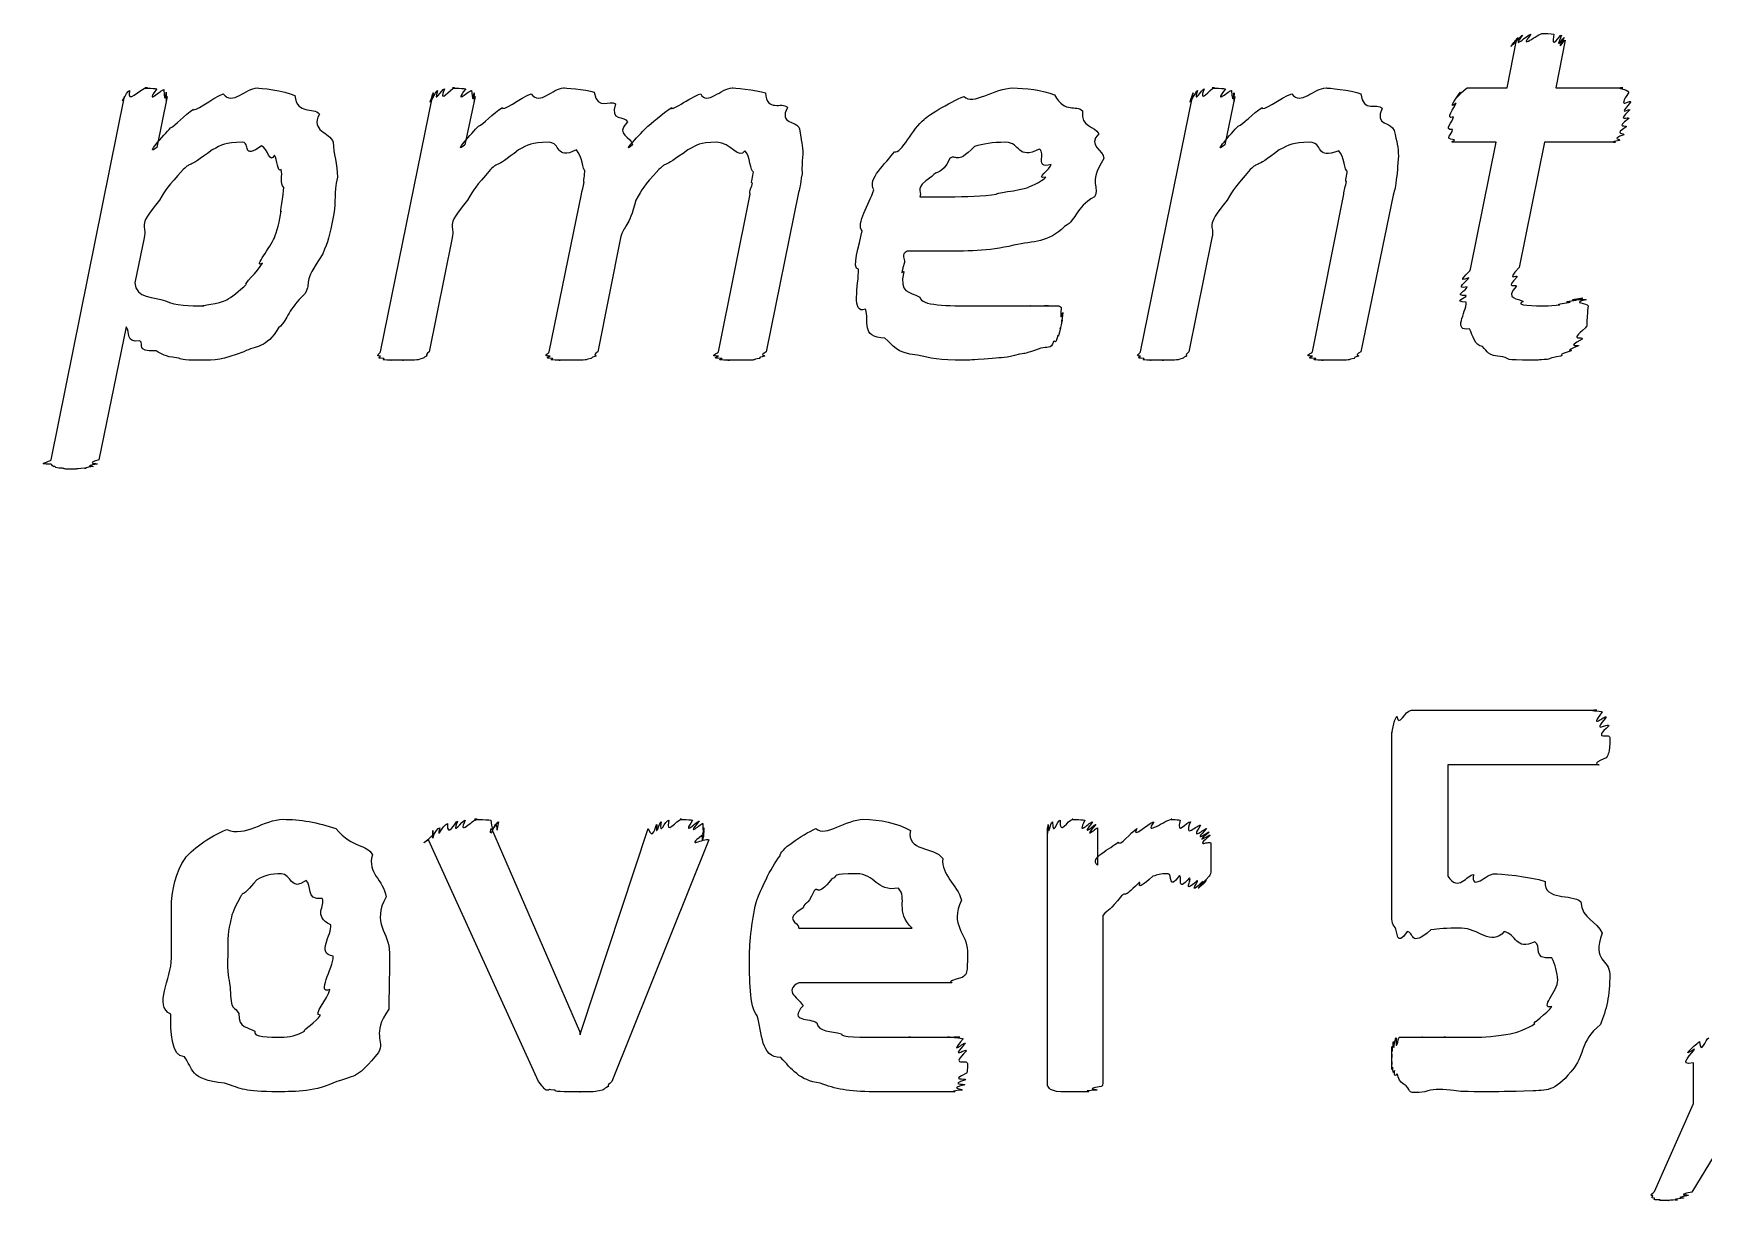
# Model space of a CAD drawing. Header units: millimetres. Extents: x 0 to 216, y 0 to 279.
# Drawn here: x 38.29 to 49.1, y 156.42 to 163.98 of the extents above; entities that cross this region are included whole.
import ezdxf

# ---------------------------------------------------------------- set-up
doc = ezdxf.new("R2010")
doc.units = ezdxf.units.MM
doc.layers.get('0').update_dxf_attribs({"linetype": 'CONTINUOUS'})

msp = doc.modelspace()

# ---------------------------------------------------------------- linework, layer by layer
at = {"color": 0}
for p, q in [((47.8317, 163.625), (47.8924, 163.934)), ((48.2064, 163.934), (48.1461, 163.625)), ((47.5728, 163.625), (47.8317, 163.625)), ((48.1461, 163.625), (48.5814, 163.625)), ((38.4059, 161.217), (38.88, 163.57)), ((39.1555, 163.57), (39.0895, 163.24)), ((40.5377, 161.917), (40.8739, 163.57)), ((41.1498, 163.57), (41.0834, 163.256)), ((45.4572, 161.917), (45.7937, 163.57)), ((46.0692, 163.57), (46.0029, 163.256)), ((48.6311, 163.532), (48.6311, 163.532)), ((47.1276, 163.184), (47.1276, 163.184)), ((47.7601, 163.273), (47.523, 163.273)), ((47.5947, 162.451), (47.7601, 163.273)), ((48.0741, 163.273), (47.909, 162.462)), ((48.5316, 163.273), (48.0741, 163.273)), ((44.8786, 163.129), (44.8786, 163.129)), ((45.2205, 163.168), (45.2205, 163.168)), ((39.9108, 162.981), (39.9108, 162.981)), ((40.2579, 163.047), (40.2579, 163.047)), ((41.6292, 161.917), (41.8387, 162.936)), ((42.726, 161.917), (42.9299, 162.936)), ((43.2442, 162.947), (43.0347, 161.917)), ((44.0298, 162.92), (44.2115, 162.92)), ((46.5709, 161.917), (46.7748, 162.936)), ((47.0944, 162.931), (46.8849, 161.917)), ((39.0066, 162.655), (38.946, 162.363)), ((41.0009, 162.655), (40.852, 161.917)), ((42.092, 162.655), (41.9435, 161.917)), ((45.9204, 162.655), (45.7715, 161.917)), ((44.1508, 162.567), (43.9469, 162.567)), ((38.8909, 162.077), (38.7145, 161.217)), ((47.2115, 159.595), (48.4131, 159.595)), ((47.0849, 158.294), (47.0849, 159.451)), ((48.4244, 159.242), (47.4486, 159.242)), ((47.4486, 159.242), (47.4486, 158.52)), ((41.5604, 157.191), (40.8492, 158.757)), ((41.257, 158.829), (41.825, 157.517)), ((41.8359, 157.517), (42.2712, 158.829)), ((42.6628, 158.757), (42.0342, 157.191)), ((42.6297, 158.834), (42.6297, 158.834)), ((44.855, 157.18), (44.855, 158.834)), ((45.1803, 158.834), (45.1803, 158.592)), ((45.9133, 158.652), (45.9133, 158.652)), ((45.2134, 158.266), (45.2134, 157.18)), ((43.2456, 158.184), (43.9787, 158.184)), ((40.2318, 158.002), (40.2318, 158.002)), ((40.5955, 158.024), (40.5955, 158.024)), ((44.3371, 158.035), (44.3371, 157.974)), ((48.496, 157.886), (48.496, 157.886)), ((44.2323, 157.831), (43.2456, 157.831)), ((41.825, 157.517), (41.8303, 157.494)), ((41.8303, 157.494), (41.8359, 157.517)), ((49.0389, 157.048), (49.0389, 157.313)), ((48.7853, 156.48), (49.0389, 157.048)), ((49.2869, 156.899), (49.028, 156.475))]:
    msp.add_line(p, q, dxfattribs=at)
for points in [[(47.8924, 163.934), (47.8095, 163.838), (47.8952, 163.946), (47.9033, 163.951)], [(47.9033, 163.951), (47.8236, 163.849), (47.9199, 163.963), (47.9309, 163.967)], [(47.9309, 163.967), (47.8497, 163.857), (47.964, 163.973), (47.9859, 163.973)], [(47.9859, 163.973), (47.8938, 163.86), (48.0328, 163.978), (48.0632, 163.978)], [(48.0632, 163.978), (48.0702, 163.978), (48.1157, 163.976), (48.1348, 163.973)], [(48.1348, 163.973), (48.1101, 163.857), (48.1736, 163.97), (48.1845, 163.967)], [(48.1845, 163.967), (48.1323, 163.849), (48.2011, 163.958), (48.2011, 163.951)], [(48.2011, 163.951), (48.1362, 163.838), (48.2064, 163.941), (48.2064, 163.934)], [(38.9132, 163.609), (38.8923, 163.507), (38.9763, 163.625), (39.0289, 163.625)], [(39.0289, 163.625), (38.9696, 163.625), (39.0744, 163.623), (39.0895, 163.62)], [(39.0895, 163.62), (39.0028, 163.504), (39.1224, 163.617), (39.1336, 163.614)], [(39.1336, 163.614), (39.1418, 163.496), (39.1502, 163.605), (39.1502, 163.598)], [(39.5192, 163.587), (39.5799, 163.507), (39.6656, 163.625), (39.7397, 163.625)], [(39.7397, 163.625), (39.7482, 163.625), (39.9161, 163.609), (39.9824, 163.576)], [(40.9071, 163.609), (40.8753, 163.504), (40.936, 163.62), (40.9512, 163.62)], [(40.9512, 163.62), (40.9085, 163.507), (40.991, 163.625), (41.0175, 163.625)], [(41.0175, 163.625), (40.9635, 163.625), (41.0697, 163.623), (41.0891, 163.62)], [(41.0891, 163.62), (41.0009, 163.504), (41.1194, 163.616), (41.1275, 163.609)], [(41.5135, 163.587), (41.5699, 163.507), (41.6525, 163.625), (41.723, 163.625)], [(41.723, 163.625), (41.7174, 163.625), (41.8663, 163.616), (41.9213, 163.598)], [(42.6103, 163.587), (42.6501, 163.507), (42.744, 163.625), (42.8142, 163.625)], [(42.8142, 163.625), (42.8089, 163.625), (42.974, 163.614), (43.0294, 163.593)], [(44.3163, 163.57), (44.3689, 163.507), (44.5163, 163.625), (44.6306, 163.625)], [(44.6306, 163.625), (44.7075, 163.625), (44.8261, 163.61), (44.9005, 163.581)], [(45.8265, 163.609), (45.7951, 163.504), (45.8555, 163.62), (45.8706, 163.62)], [(45.8706, 163.62), (45.828, 163.507), (45.9109, 163.625), (45.937, 163.625)], [(45.937, 163.625), (45.8833, 163.625), (45.9892, 163.623), (46.0086, 163.62)], [(46.0086, 163.62), (45.9204, 163.504), (46.0389, 163.616), (46.047, 163.609)], [(46.4386, 163.587), (46.4936, 163.507), (46.5818, 163.625), (46.6591, 163.625)], [(46.6591, 163.625), (46.6619, 163.625), (46.8256, 163.612), (46.8849, 163.587)], [(47.5287, 163.598), (47.4638, 163.507), (47.5576, 163.625), (47.5728, 163.625)], [(48.5814, 163.625), (48.5221, 163.625), (48.6117, 163.616), (48.6198, 163.598)], [(38.88, 163.57), (38.844, 163.489), (38.8909, 163.601), (38.9132, 163.609)], [(39.1502, 163.598), (39.146, 163.482), (39.1555, 163.581), (39.1555, 163.57)], [(39.3266, 163.488), (39.3181, 163.456), (39.449, 163.561), (39.5192, 163.587)], [(39.9824, 163.576), (39.999, 163.445), (40.101, 163.505), (40.1422, 163.455)], [(40.8739, 163.57), (40.8383, 163.478), (40.8753, 163.584), (40.8795, 163.593)], [(40.8795, 163.593), (40.8492, 163.493), (40.8961, 163.605), (40.9071, 163.609)], [(41.1275, 163.609), (41.1357, 163.493), (41.1441, 163.599), (41.1441, 163.593)], [(41.1441, 163.593), (41.1399, 163.478), (41.1498, 163.577), (41.1498, 163.57)], [(41.3262, 163.499), (41.3163, 163.46), (41.4472, 163.565), (41.5135, 163.587)], [(41.9213, 163.598), (41.9446, 163.471), (42.0218, 163.554), (42.0592, 163.521)], [(42.0592, 163.521), (42.0176, 163.405), (42.121, 163.449), (42.1361, 163.405)], [(42.4229, 163.499), (42.4007, 163.46), (42.5443, 163.565), (42.6103, 163.587)], [(43.0294, 163.593), (43.0403, 163.463), (43.1352, 163.539), (43.1726, 163.499)], [(44.0574, 163.421), (44.0602, 163.434), (44.22, 163.533), (44.3163, 163.57)], [(44.9005, 163.581), (44.9749, 163.452), (45.0384, 163.521), (45.0825, 163.477)], [(45.7937, 163.57), (45.7577, 163.478), (45.7951, 163.584), (45.799, 163.593)], [(45.799, 163.593), (45.7687, 163.493), (45.8156, 163.605), (45.8265, 163.609)], [(46.047, 163.609), (46.0555, 163.493), (46.0636, 163.599), (46.0636, 163.593)], [(46.0636, 163.593), (46.0597, 163.478), (46.0692, 163.577), (46.0692, 163.57)], [(46.2456, 163.499), (46.2361, 163.46), (46.3684, 163.565), (46.4386, 163.587)], [(46.8849, 163.587), (46.8976, 163.46), (46.9896, 163.533), (47.0228, 163.493)], [(47.4846, 163.438), (47.4239, 163.416), (47.4927, 163.5), (47.5008, 163.526)], [(47.5008, 163.526), (47.4377, 163.471), (47.5174, 163.579), (47.5287, 163.598)], [(48.6198, 163.598), (48.5373, 163.471), (48.6311, 163.557), (48.6311, 163.532)], [(48.6311, 163.532), (48.5373, 163.43), (48.6283, 163.5), (48.6255, 163.482)], [(39.1777, 163.366), (39.2053, 163.379), (39.2712, 163.45), (39.3266, 163.488)], [(40.1422, 163.455), (40.0787, 163.342), (40.211, 163.342), (40.2304, 163.273)], [(41.1716, 163.377), (41.1992, 163.386), (41.2669, 163.461), (41.3262, 163.499)], [(42.1361, 163.405), (42.0508, 163.317), (42.1651, 163.311), (42.1693, 163.256)], [(42.2684, 163.377), (42.2822, 163.386), (42.3637, 163.461), (42.4229, 163.499)], [(43.1726, 163.499), (43.1133, 163.386), (43.2347, 163.416), (43.2499, 163.361)], [(43.8644, 163.212), (43.9099, 163.196), (43.9829, 163.362), (44.0574, 163.421)], [(45.0825, 163.477), (45.0674, 163.364), (45.1651, 163.383), (45.1873, 163.328)], [(46.0911, 163.377), (46.1186, 163.386), (46.1864, 163.461), (46.2456, 163.499)], [(47.0228, 163.493), (46.9678, 163.379), (47.0849, 163.405), (47.1001, 163.35)], [(47.4789, 163.356), (47.4155, 163.35), (47.4804, 163.405), (47.4846, 163.438)], [(48.6198, 163.427), (48.5263, 163.357), (48.6103, 163.39), (48.6033, 163.372)], [(48.6255, 163.482), (48.5331, 163.394), (48.6227, 163.445), (48.6198, 163.427)], [(39.0895, 163.24), (39.0028, 163.173), (39.1365, 163.322), (39.1777, 163.366)], [(41.0834, 163.256), (40.9967, 163.184), (41.1304, 163.336), (41.1716, 163.377)], [(42.1693, 163.256), (42.0811, 163.184), (42.2271, 163.336), (42.2684, 163.377)], [(43.2499, 163.361), (43.2608, 163.28), (43.2717, 163.254), (43.2717, 163.196)], [(45.1873, 163.328), (45.1115, 163.254), (45.2205, 163.219), (45.2205, 163.168)], [(46.0029, 163.256), (45.9161, 163.184), (46.0498, 163.336), (46.0911, 163.377)], [(47.1001, 163.35), (47.1181, 163.273), (47.1276, 163.242), (47.1276, 163.184)], [(47.4899, 163.289), (47.4155, 163.295), (47.4789, 163.322), (47.4789, 163.356)], [(47.523, 163.273), (47.4306, 163.273), (47.4969, 163.278), (47.4899, 163.289)], [(48.587, 163.322), (48.4999, 163.291), (48.5704, 163.295), (48.5592, 163.284)], [(48.6033, 163.372), (48.5151, 163.32), (48.5937, 163.336), (48.587, 163.322)], [(39.4476, 163.223), (39.274, 163.092), (39.3181, 163.152), (39.2603, 163.096)], [(39.6462, 163.273), (39.5249, 163.273), (39.5139, 163.256), (39.4476, 163.223)], [(39.7676, 163.251), (39.6378, 163.154), (39.6931, 163.273), (39.6462, 163.273)], [(39.8501, 163.19), (39.8254, 163.125), (39.8032, 163.236), (39.7676, 163.251)], [(39.8942, 163.096), (39.8667, 163.074), (39.872, 163.164), (39.8501, 163.19)], [(40.2304, 163.273), (40.2332, 163.202), (40.2579, 163.127), (40.2579, 163.047)], [(41.4306, 163.223), (41.2655, 163.092), (41.3067, 163.152), (41.2489, 163.096)], [(41.6235, 163.273), (41.5107, 163.273), (41.4969, 163.256), (41.4306, 163.223)], [(41.8056, 163.223), (41.6624, 163.154), (41.7117, 163.273), (41.6235, 163.273)], [(41.8606, 163.091), (41.8497, 163.088), (41.8412, 163.19), (41.8056, 163.223)], [(42.5277, 163.223), (42.3457, 163.092), (42.3982, 163.152), (42.3404, 163.096)], [(42.715, 163.273), (42.5951, 163.273), (42.5937, 163.256), (42.5277, 163.223)], [(42.8971, 163.218), (42.8597, 163.154), (42.8032, 163.273), (42.715, 163.273)], [(42.9521, 163.08), (42.9299, 163.085), (42.9327, 163.184), (42.8971, 163.218)], [(43.2717, 163.196), (43.2608, 163.059), (43.2689, 163.109), (43.2664, 163.069)], [(43.7321, 162.964), (43.6852, 163.037), (43.8118, 163.135), (43.8644, 163.212)], [(44.3826, 163.245), (44.2584, 163.118), (44.2694, 163.201), (44.2225, 163.168)], [(44.5865, 163.273), (44.4941, 163.273), (44.4405, 163.263), (44.3826, 163.245)], [(44.8014, 163.229), (44.6634, 163.154), (44.6775, 163.273), (44.5865, 163.273)], [(44.8786, 163.129), (44.7657, 163.099), (44.8525, 163.202), (44.8014, 163.229)], [(46.3557, 163.223), (46.185, 163.092), (46.2262, 163.152), (46.1684, 163.096)], [(46.5543, 163.273), (46.4386, 163.273), (46.4249, 163.256), (46.3557, 163.223)], [(46.7416, 163.218), (46.5889, 163.154), (46.6425, 163.273), (46.5543, 163.273)], [(46.7967, 163.085), (46.7801, 163.085), (46.7776, 163.184), (46.7416, 163.218)], [(47.1276, 163.184), (47.1181, 163.052), (47.1234, 163.098), (47.1166, 163.058)], [(48.5592, 163.284), (48.4822, 163.273), (48.5429, 163.273), (48.5316, 163.273)], [(39.2603, 163.096), (39.1569, 162.982), (39.1502, 162.975), (39.1061, 162.898)], [(39.9108, 162.981), (39.8847, 163.004), (39.9052, 163.063), (39.8942, 163.096)], [(41.2489, 163.096), (41.1508, 162.982), (41.1441, 162.975), (41.1, 162.898)], [(41.8553, 163.014), (41.8497, 163.011), (41.8606, 163.069), (41.8606, 163.091)], [(42.3404, 163.096), (42.2314, 162.982), (42.2356, 162.975), (42.1915, 162.898)], [(42.9465, 163.008), (42.9299, 163.004), (42.9521, 163.058), (42.9521, 163.08)], [(43.2664, 163.069), (43.2523, 162.982), (43.2551, 162.991), (43.2442, 162.947)], [(44.2225, 163.168), (44.1674, 163.052), (44.1399, 163.096), (44.1067, 163.052)], [(44.8455, 163.047), (44.7657, 163.03), (44.8786, 163.099), (44.8786, 163.129)], [(45.2205, 163.168), (45.1115, 162.993), (45.1997, 162.993), (45.1598, 162.92)], [(46.1684, 163.096), (46.0707, 162.982), (46.0636, 162.975), (46.0195, 162.898)], [(46.7914, 163.019), (46.7801, 163.011), (46.7967, 163.066), (46.7967, 163.085)], [(39.8942, 162.826), (39.8847, 162.799), (39.9108, 162.936), (39.9108, 162.981)], [(40.2579, 163.047), (40.2332, 162.934), (40.2498, 162.898), (40.2361, 162.81)], [(41.8387, 162.936), (41.8412, 162.956), (41.8511, 162.988), (41.8553, 163.014)], [(42.9299, 162.936), (42.9218, 162.956), (42.9426, 162.986), (42.9465, 163.008)], [(43.6548, 162.699), (43.6164, 162.743), (43.6989, 162.876), (43.7321, 162.964)], [(44.1067, 163.052), (43.9829, 162.967), (44.0475, 162.967), (44.0298, 162.92)], [(44.5258, 162.936), (44.4983, 162.942), (44.6775, 162.961), (44.7298, 162.981)], [(44.7298, 162.981), (44.7216, 162.978), (44.8236, 163.02), (44.8455, 163.047)], [(46.7748, 162.936), (46.772, 162.96), (46.7872, 162.993), (46.7914, 163.019)], [(47.1166, 163.058), (47.1068, 162.971), (47.1054, 162.975), (47.0944, 162.931)], [(39.1061, 162.898), (38.9516, 162.713), (39.0289, 162.743), (39.0066, 162.655)], [(41.1, 162.898), (40.9455, 162.713), (41.0228, 162.743), (41.0009, 162.655)], [(42.1915, 162.898), (42.1432, 162.713), (42.1143, 162.743), (42.092, 162.655)], [(44.2115, 162.92), (44.3286, 162.92), (44.4405, 162.925), (44.5258, 162.936)], [(45.1598, 162.92), (45.0303, 162.845), (45.055, 162.782), (44.9668, 162.727)], [(46.0195, 162.898), (45.8653, 162.713), (45.9422, 162.743), (45.9204, 162.655)], [(39.8501, 162.655), (39.8667, 162.684), (39.8861, 162.771), (39.8942, 162.826)], [(40.2361, 162.81), (40.2043, 162.644), (40.1973, 162.639), (40.1645, 162.55)], [(39.7729, 162.49), (39.7083, 162.453), (39.8307, 162.6), (39.8501, 162.655)], [(43.633, 162.451), (43.5832, 162.449), (43.6397, 162.611), (43.6548, 162.699)], [(44.9668, 162.727), (44.8578, 162.622), (44.771, 162.635), (44.6359, 162.606)], [(40.1645, 162.55), (40.0237, 162.349), (40.0953, 162.376), (40.0484, 162.292)], [(43.9469, 162.567), (43.9028, 162.545), (43.9332, 162.52), (43.9304, 162.495)], [(44.6359, 162.606), (44.468, 162.567), (44.3385, 162.567), (44.1508, 162.567)], [(39.6681, 162.352), (39.6462, 162.347), (39.7425, 162.438), (39.7729, 162.49)], [(43.6771, 162.192), (43.5832, 162.155), (43.633, 162.352), (43.633, 162.451)], [(43.9304, 162.495), (43.8947, 162.38), (43.9251, 162.453), (43.9251, 162.435)], [(43.9251, 162.435), (43.8947, 162.292), (43.9593, 162.31), (44.0298, 162.27)], [(47.5837, 162.396), (47.4899, 162.354), (47.5904, 162.432), (47.5947, 162.451)], [(47.909, 162.462), (47.8166, 162.36), (47.9005, 162.424), (47.8977, 162.402)], [(38.946, 162.363), (38.9516, 162.261), (39.0744, 162.272), (39.1446, 162.247)], [(39.5414, 162.253), (39.5647, 162.265), (39.6268, 162.311), (39.6681, 162.352)], [(47.5671, 162.281), (47.4789, 162.276), (47.5728, 162.316), (47.5728, 162.336)], [(47.5728, 162.336), (47.4818, 162.316), (47.5795, 162.377), (47.5837, 162.396)], [(47.8977, 162.402), (47.8095, 162.316), (47.8924, 162.359), (47.8924, 162.341)], [(47.8924, 162.341), (47.8095, 162.254), (47.9062, 162.264), (47.9365, 162.242)], [(39.1446, 162.247), (39.212, 162.214), (39.3002, 162.214), (39.3926, 162.214)], [(39.3926, 162.214), (39.3594, 162.214), (39.4974, 162.227), (39.5414, 162.253)], [(40.0484, 162.292), (39.9327, 162.184), (39.9464, 162.137), (39.8776, 162.071)], [(44.0298, 162.27), (44.0351, 162.214), (44.2143, 162.214), (44.377, 162.214)], [(44.377, 162.214), (44.3907, 162.214), (44.523, 162.214), (44.5865, 162.214)], [(44.5865, 162.214), (44.6334, 162.214), (44.7022, 162.214), (44.7463, 162.214)], [(44.7463, 162.214), (44.7255, 162.214), (44.8317, 162.214), (44.862, 162.214)], [(44.862, 162.214), (44.7848, 162.214), (44.9118, 162.214), (44.9227, 162.214)], [(44.9227, 162.214), (44.9241, 162.214), (44.9407, 162.21), (44.9446, 162.203)], [(47.5671, 162.237), (47.4747, 162.243), (47.5671, 162.265), (47.5671, 162.281)], [(47.589, 162.065), (47.4747, 162.045), (47.5671, 162.17), (47.5671, 162.237)], [(47.9365, 162.242), (47.8677, 162.214), (48.0148, 162.214), (48.0854, 162.214)], [(48.0854, 162.214), (48.0882, 162.214), (48.1471, 162.216), (48.1736, 162.22)], [(48.1736, 162.22), (48.1404, 162.226), (48.2205, 162.232), (48.2395, 162.237)], [(48.2395, 162.237), (48.1764, 162.237), (48.2727, 162.249), (48.2836, 162.253)], [(48.2836, 162.253), (48.2025, 162.247), (48.3112, 162.264), (48.3224, 162.264)], [(48.3224, 162.264), (48.2244, 162.247), (48.3401, 162.26), (48.3443, 162.253)], [(48.3443, 162.253), (48.2353, 162.232), (48.3553, 162.232), (48.3553, 162.214)], [(48.3553, 162.214), (48.3528, 162.195), (48.3528, 162.173), (48.35, 162.148)], [(43.8037, 162.005), (43.6411, 162.008), (43.706, 162.118), (43.6771, 162.192)], [(44.9502, 162.121), (44.928, 162.019), (44.9421, 162.089), (44.9393, 162.071)], [(44.9446, 162.203), (44.9351, 162.082), (44.9559, 162.184), (44.9559, 162.17)], [(44.9559, 162.17), (44.9351, 162.052), (44.9531, 162.138), (44.9502, 162.121)], [(48.35, 162.148), (48.3457, 162.027), (48.3415, 162.096), (48.3387, 162.071)], [(38.9791, 161.988), (38.8814, 161.972), (38.9199, 162.044), (38.8909, 162.077)], [(39.0839, 161.922), (38.9435, 161.919), (39.0123, 161.962), (38.9791, 161.988)], [(39.8776, 162.071), (39.7965, 161.939), (39.7358, 161.957), (39.6515, 161.917)], [(44.0133, 161.895), (43.8697, 161.908), (43.8587, 161.957), (43.8037, 162.005)], [(44.9227, 162.021), (44.9061, 161.953), (44.9061, 161.994), (44.8952, 161.983)], [(44.9393, 162.071), (44.9199, 161.983), (44.9294, 162.035), (44.9227, 162.021)], [(47.6719, 161.95), (47.625, 161.953), (47.607, 162.021), (47.589, 162.065)], [(48.3168, 161.999), (48.2025, 161.935), (48.3016, 161.966), (48.2946, 161.955)], [(48.3387, 162.071), (48.2205, 161.975), (48.3277, 162.021), (48.3168, 161.999)], [(39.2162, 161.878), (39.1389, 161.884), (39.1238, 161.903), (39.0839, 161.922)], [(39.6515, 161.917), (39.5097, 161.862), (39.4727, 161.862), (39.3707, 161.862)], [(40.5377, 161.889), (40.4964, 161.887), (40.5377, 161.906), (40.5377, 161.917)], [(40.5599, 161.873), (40.5007, 161.875), (40.5405, 161.885), (40.5377, 161.889)], [(40.8354, 161.889), (40.8093, 161.875), (40.8217, 161.879), (40.8079, 161.873)], [(40.852, 161.917), (40.8203, 161.887), (40.8421, 161.896), (40.8354, 161.889)], [(41.6348, 161.889), (41.5766, 161.887), (41.6292, 161.906), (41.6292, 161.917)], [(41.6511, 161.873), (41.5851, 161.875), (41.6373, 161.885), (41.6348, 161.889)], [(41.9322, 161.889), (41.8895, 161.875), (41.9132, 161.879), (41.8994, 161.873)], [(41.9435, 161.917), (41.9047, 161.887), (41.9393, 161.896), (41.9322, 161.889)], [(42.726, 161.889), (42.6572, 161.887), (42.7221, 161.906), (42.726, 161.917)], [(42.7482, 161.873), (42.6653, 161.875), (42.7288, 161.885), (42.726, 161.889)], [(43.0237, 161.889), (42.9701, 161.875), (43.0043, 161.879), (42.9906, 161.873)], [(43.0347, 161.917), (42.9853, 161.887), (43.0308, 161.896), (43.0237, 161.889)], [(44.3107, 161.862), (44.1565, 161.862), (44.0972, 161.873), (44.0133, 161.895)], [(44.6747, 161.9), (44.5781, 161.875), (44.5643, 161.879), (44.4983, 161.873)], [(44.8123, 161.939), (44.6857, 161.897), (44.7298, 161.911), (44.6747, 161.9)], [(44.8952, 161.983), (44.88, 161.928), (44.8525, 161.953), (44.8123, 161.939)], [(45.4572, 161.889), (45.4159, 161.887), (45.4572, 161.906), (45.4572, 161.917)], [(45.4794, 161.873), (45.4201, 161.875), (45.46, 161.885), (45.4572, 161.889)], [(45.7549, 161.889), (45.7288, 161.875), (45.7412, 161.879), (45.7274, 161.873)], [(45.7715, 161.917), (45.7398, 161.887), (45.762, 161.896), (45.7549, 161.889)], [(46.5709, 161.889), (46.5074, 161.887), (46.5667, 161.906), (46.5709, 161.917)], [(46.5928, 161.873), (46.5155, 161.875), (46.5737, 161.885), (46.5709, 161.889)], [(46.8683, 161.889), (46.8242, 161.875), (46.8545, 161.879), (46.8408, 161.873)], [(46.8849, 161.917), (46.8355, 161.887), (46.8753, 161.896), (46.8683, 161.889)], [(47.8042, 161.884), (47.6994, 161.89), (47.7075, 161.919), (47.6719, 161.95)], [(47.9915, 161.862), (47.8014, 161.862), (47.855, 161.869), (47.8042, 161.884)], [(48.1789, 161.889), (48.0921, 161.873), (48.1238, 161.874), (48.0907, 161.867)], [(48.2452, 161.922), (48.1432, 161.89), (48.2039, 161.9), (48.1789, 161.889)], [(48.2946, 161.955), (48.1845, 161.913), (48.2671, 161.933), (48.2452, 161.922)], [(39.3707, 161.862), (39.2342, 161.862), (39.2631, 161.867), (39.2162, 161.878)], [(40.604, 161.862), (40.5225, 161.864), (40.5709, 161.869), (40.5599, 161.873)], [(40.6809, 161.862), (40.5599, 161.862), (40.6217, 161.862), (40.604, 161.862)], [(40.7582, 161.862), (40.6217, 161.862), (40.7099, 161.862), (40.6809, 161.862)], [(40.8079, 161.873), (40.7829, 161.864), (40.7804, 161.864), (40.7582, 161.862)], [(41.6952, 161.862), (41.6031, 161.864), (41.6624, 161.869), (41.6511, 161.873)], [(41.7724, 161.862), (41.6429, 161.862), (41.7174, 161.862), (41.6952, 161.862)], [(41.8497, 161.862), (41.8193, 161.862), (41.8013, 161.862), (41.7724, 161.862)], [(41.8994, 161.873), (41.8634, 161.864), (41.8715, 161.864), (41.8497, 161.862)], [(42.7923, 161.862), (42.6875, 161.864), (42.7591, 161.869), (42.7482, 161.873)], [(42.8696, 161.862), (42.7274, 161.862), (42.8142, 161.862), (42.7923, 161.862)], [(42.9412, 161.862), (42.9038, 161.862), (42.8985, 161.862), (42.8696, 161.862)], [(42.9906, 161.873), (42.9436, 161.864), (42.963, 161.864), (42.9412, 161.862)], [(44.4983, 161.873), (44.3329, 161.862), (44.3727, 161.862), (44.3107, 161.862)], [(45.5235, 161.862), (45.4424, 161.864), (45.4903, 161.869), (45.4794, 161.873)], [(45.6008, 161.862), (45.4794, 161.862), (45.5415, 161.862), (45.5235, 161.862)], [(45.6777, 161.862), (45.5415, 161.862), (45.6297, 161.862), (45.6008, 161.862)], [(45.7274, 161.873), (45.7027, 161.864), (45.6999, 161.864), (45.6777, 161.862)], [(46.6369, 161.862), (46.5377, 161.864), (46.6037, 161.869), (46.5928, 161.873)], [(46.7141, 161.862), (46.5776, 161.862), (46.6591, 161.862), (46.6369, 161.862)], [(46.7914, 161.862), (46.7582, 161.862), (46.7473, 161.862), (46.7141, 161.862)], [(46.8408, 161.873), (46.7981, 161.864), (46.8133, 161.864), (46.7914, 161.862)], [(48.0907, 161.867), (48.03, 161.862), (48.0275, 161.862), (47.9915, 161.862)], [(38.4059, 161.189), (38.2901, 161.186), (38.403, 161.206), (38.4059, 161.217)], [(38.4281, 161.173), (38.4157, 161.171), (38.4101, 161.182), (38.4059, 161.189)], [(38.4775, 161.162), (38.4404, 161.16), (38.4418, 161.166), (38.4281, 161.173)], [(38.5491, 161.156), (38.4775, 161.156), (38.4955, 161.159), (38.4775, 161.162)], [(38.6263, 161.162), (38.5353, 161.156), (38.578, 161.156), (38.5491, 161.156)], [(38.6761, 161.173), (38.5794, 161.16), (38.6486, 161.162), (38.6263, 161.162)], [(38.7036, 161.189), (38.6016, 161.171), (38.687, 161.177), (38.6761, 161.173)], [(38.7145, 161.217), (38.6168, 161.186), (38.7103, 161.198), (38.7036, 161.189)], [(47.0849, 159.451), (47.0849, 159.429), (47.0958, 159.534), (47.1181, 159.556)], [(47.1181, 159.556), (47.129, 159.476), (47.1703, 159.595), (47.2115, 159.595)], [(48.4131, 159.595), (48.3376, 159.595), (48.4382, 159.591), (48.4463, 159.584)], [(48.4463, 159.584), (48.3553, 159.463), (48.4657, 159.565), (48.4738, 159.551)], [(48.4738, 159.551), (48.3704, 159.432), (48.4861, 159.518), (48.4904, 159.495)], [(48.4904, 159.495), (48.3775, 159.392), (48.496, 159.451), (48.496, 159.419)], [(48.496, 159.419), (48.496, 159.304), (48.4875, 159.319), (48.4738, 159.286)], [(48.4738, 159.286), (48.3528, 159.242), (48.4463, 159.242), (48.4244, 159.242)], [(39.5429, 158.823), (39.6614, 158.771), (39.7852, 158.889), (39.9066, 158.889)], [(39.9066, 158.889), (40.0142, 158.889), (40.1341, 158.869), (40.2484, 158.829)], [(40.9208, 158.834), (40.9004, 158.746), (40.9374, 158.853), (40.9706, 158.861)], [(40.9706, 158.861), (40.9663, 158.76), (41.0256, 158.874), (41.0365, 158.878)], [(41.0365, 158.878), (40.9924, 158.768), (41.0669, 158.884), (41.0863, 158.884)], [(41.0863, 158.884), (41.0326, 158.771), (41.1332, 158.889), (41.1635, 158.889)], [(41.1635, 158.889), (41.0986, 158.889), (41.2295, 158.887), (41.2517, 158.884)], [(41.2792, 158.856), (41.2351, 158.742), (41.2489, 158.84), (41.257, 158.829)], [(41.2517, 158.884), (41.2598, 158.768), (41.2902, 158.879), (41.3011, 158.873)], [(41.3011, 158.873), (41.2821, 158.757), (41.3039, 158.863), (41.2792, 158.856)], [(42.2712, 158.829), (42.3002, 158.742), (42.3182, 158.848), (42.3263, 158.856)], [(42.3263, 158.856), (42.3153, 158.757), (42.3429, 158.869), (42.3541, 158.873)], [(42.3541, 158.873), (42.3376, 158.768), (42.3817, 158.884), (42.4035, 158.884)], [(42.4035, 158.884), (42.3817, 158.771), (42.4533, 158.889), (42.4864, 158.889)], [(42.4864, 158.889), (42.4438, 158.889), (42.5387, 158.887), (42.5581, 158.884)], [(42.5581, 158.884), (42.4808, 158.768), (42.5909, 158.881), (42.6022, 158.878)], [(42.6022, 158.878), (42.5027, 158.76), (42.6201, 158.869), (42.624, 158.861)], [(42.624, 158.861), (42.6268, 158.746), (42.6297, 158.845), (42.6297, 158.834)], [(43.3557, 158.829), (43.422, 158.771), (43.5501, 158.889), (43.6644, 158.889)], [(43.6644, 158.889), (43.7705, 158.889), (43.8824, 158.864), (43.9678, 158.817)], [(44.855, 158.834), (44.855, 158.742), (44.8564, 158.848), (44.8606, 158.856)], [(44.8606, 158.856), (44.862, 158.757), (44.873, 158.869), (44.8881, 158.873)], [(44.8881, 158.873), (44.891, 158.768), (44.9185, 158.884), (44.9379, 158.884)], [(44.9379, 158.884), (44.9322, 158.771), (44.9873, 158.889), (45.0204, 158.889)], [(45.0204, 158.889), (44.9943, 158.889), (45.0755, 158.887), (45.0977, 158.884)], [(45.0977, 158.884), (45.0384, 158.768), (45.1362, 158.879), (45.1474, 158.873)], [(45.1474, 158.873), (45.0603, 158.757), (45.1651, 158.863), (45.1693, 158.856)], [(45.1693, 158.856), (45.0716, 158.742), (45.1803, 158.841), (45.1803, 158.834)], [(45.4339, 158.829), (45.3954, 158.753), (45.5069, 158.864), (45.5443, 158.873)], [(45.5443, 158.873), (45.4723, 158.771), (45.6226, 158.889), (45.66, 158.889)], [(45.66, 158.889), (45.6406, 158.889), (45.6928, 158.887), (45.7151, 158.884)], [(45.7151, 158.884), (45.6847, 158.768), (45.7592, 158.879), (45.781, 158.873)], [(45.781, 158.873), (45.7331, 158.753), (45.828, 158.858), (45.8474, 158.851)], [(39.2726, 158.636), (39.3058, 158.683), (39.4243, 158.779), (39.5429, 158.823)], [(40.2484, 158.829), (40.3641, 158.694), (40.4442, 158.735), (40.4855, 158.658)], [(40.8492, 158.757), (40.761, 158.698), (40.8852, 158.785), (40.8824, 158.796)], [(40.8767, 158.817), (40.8711, 158.731), (40.8905, 158.83), (40.9208, 158.834)], [(40.8824, 158.796), (40.8711, 158.72), (40.8767, 158.813), (40.8767, 158.817)], [(42.6187, 158.785), (42.5027, 158.694), (42.6325, 158.768), (42.6628, 158.757)], [(42.624, 158.801), (42.624, 158.709), (42.6212, 158.791), (42.6187, 158.785)], [(42.6297, 158.817), (42.6268, 158.72), (42.6268, 158.808), (42.624, 158.801)], [(42.6297, 158.834), (42.6268, 158.731), (42.6297, 158.824), (42.6297, 158.817)], [(43.1243, 158.652), (43.12, 158.691), (43.2636, 158.787), (43.3557, 158.829)], [(43.9678, 158.817), (43.9402, 158.68), (44.1219, 158.713), (44.1773, 158.636)], [(45.3125, 158.74), (45.321, 158.709), (45.3969, 158.806), (45.4339, 158.829)], [(45.8474, 158.851), (45.7701, 158.738), (45.8777, 158.835), (45.8858, 158.829)], [(45.8858, 158.829), (45.7839, 158.724), (45.8982, 158.813), (45.9024, 158.806)], [(45.9024, 158.806), (45.7923, 158.713), (45.908, 158.796), (45.908, 158.785)], [(45.908, 158.785), (45.7951, 158.691), (45.9133, 158.757), (45.9133, 158.735)], [(39.1844, 158.355), (39.1844, 158.407), (39.2134, 158.558), (39.2726, 158.636)], [(40.4855, 158.658), (40.4481, 158.543), (40.5585, 158.494), (40.5737, 158.388)], [(42.9754, 158.371), (42.9948, 158.418), (43.0611, 158.575), (43.1243, 158.652)], [(44.1773, 158.636), (44.1674, 158.525), (44.2722, 158.467), (44.2983, 158.365)], [(45.1803, 158.592), (45.1196, 158.636), (45.2713, 158.703), (45.3125, 158.74)], [(45.9133, 158.735), (45.9133, 158.649), (45.9133, 158.688), (45.9133, 158.652)], [(45.9133, 158.652), (45.9133, 158.581), (45.9133, 158.592), (45.9133, 158.569)], [(39.8956, 158.537), (39.8307, 158.537), (39.7799, 158.522), (39.7358, 158.498)], [(40.0554, 158.492), (39.9563, 158.418), (39.9577, 158.537), (39.8956, 158.537)], [(43.6203, 158.537), (43.4467, 158.537), (43.5074, 158.525), (43.4605, 158.503)], [(43.8905, 158.443), (43.7444, 158.418), (43.7416, 158.537), (43.6203, 158.537)], [(45.6378, 158.537), (45.5785, 158.537), (45.5718, 158.531), (45.5387, 158.52)], [(45.7094, 158.525), (45.6378, 158.418), (45.6629, 158.537), (45.6378, 158.537)], [(45.9133, 158.569), (45.9133, 158.537), (45.9094, 158.531), (45.9024, 158.52)], [(47.4486, 158.52), (47.5149, 158.415), (47.5728, 158.531), (47.6141, 158.531)], [(47.6141, 158.531), (47.5947, 158.418), (47.6994, 158.537), (47.7516, 158.537)], [(47.7516, 158.537), (47.7711, 158.537), (47.9848, 158.52), (48.0769, 158.487)], [(39.7358, 158.498), (39.6282, 158.367), (39.66, 158.434), (39.6311, 158.388)], [(40.1602, 158.376), (40.0445, 158.363), (40.0995, 158.466), (40.0554, 158.492)], [(43.3447, 158.426), (43.2925, 158.316), (43.2911, 158.36), (43.2731, 158.316)], [(43.4605, 158.503), (43.3557, 158.378), (43.3779, 158.459), (43.3447, 158.426)], [(43.9787, 158.184), (43.8658, 158.294), (43.9526, 158.379), (43.8905, 158.443)], [(45.4448, 158.476), (45.3319, 158.36), (45.3746, 158.429), (45.3348, 158.393)], [(45.5387, 158.52), (45.3983, 158.4), (45.478, 158.498), (45.4448, 158.476)], [(45.7757, 158.509), (45.6847, 158.407), (45.7345, 158.521), (45.7094, 158.525)], [(45.8251, 158.492), (45.7218, 158.396), (45.7937, 158.505), (45.7757, 158.509)], [(45.8639, 158.487), (45.751, 158.385), (45.8392, 158.488), (45.8251, 158.492)], [(45.8858, 158.492), (45.7729, 158.385), (45.8749, 158.487), (45.8639, 158.487)], [(45.9024, 158.52), (45.7839, 158.396), (45.8929, 158.499), (45.8858, 158.492)], [(48.0769, 158.487), (48.073, 158.356), (48.2452, 158.412), (48.3087, 158.355)], [(39.1844, 157.991), (39.1844, 158.069), (39.1844, 158.244), (39.1844, 158.355)], [(39.6311, 158.388), (39.5704, 158.272), (39.5785, 158.283), (39.5647, 158.217)], [(40.2153, 158.206), (40.0953, 158.264), (40.1849, 158.328), (40.1602, 158.376)], [(40.5737, 158.388), (40.477, 158.213), (40.5955, 158.159), (40.5955, 158.024)], [(42.926, 158.002), (42.926, 158.08), (42.9426, 158.261), (42.9754, 158.371)], [(43.2731, 158.316), (43.138, 158.23), (43.2456, 158.23), (43.2456, 158.184)], [(44.2983, 158.365), (44.2186, 158.201), (44.3371, 158.152), (44.3371, 158.035)], [(45.3348, 158.393), (45.2547, 158.29), (45.2575, 158.317), (45.2134, 158.266)], [(48.3087, 158.355), (48.3154, 158.242), (48.4159, 158.23), (48.4463, 158.151)], [(39.5647, 158.217), (39.5443, 158.142), (39.5482, 158.086), (39.5482, 158.013)], [(40.2318, 158.002), (40.1175, 158.018), (40.2262, 158.142), (40.2153, 158.206)], [(47.1068, 158.189), (47.0849, 158.206), (47.0849, 158.242), (47.0849, 158.294)], [(47.184, 158.162), (47.1138, 158.051), (47.1205, 158.17), (47.1068, 158.189)], [(47.3385, 158.173), (47.1978, 158.051), (47.2309, 158.162), (47.184, 158.162)], [(47.5368, 158.184), (47.4267, 158.184), (47.3936, 158.18), (47.3385, 158.173)], [(47.8123, 158.162), (47.727, 158.065), (47.643, 158.184), (47.5368, 158.184)], [(48.0109, 158.096), (47.8854, 158.036), (47.8924, 158.146), (47.8123, 158.162)], [(48.121, 157.991), (47.9887, 157.981), (48.0617, 158.069), (48.0109, 158.096)], [(48.4463, 158.151), (48.3775, 157.966), (48.496, 157.985), (48.496, 157.886)], [(39.1791, 157.627), (39.0659, 157.684), (39.1844, 157.854), (39.1844, 157.991)], [(39.5482, 158.013), (39.5443, 157.878), (39.5538, 157.869), (39.5647, 157.803)], [(40.2096, 157.787), (40.1175, 157.75), (40.2318, 157.925), (40.2318, 158.002)], [(40.5955, 158.024), (40.5955, 157.827), (40.5927, 157.77), (40.5903, 157.66)], [(42.9754, 157.616), (42.926, 157.679), (42.926, 157.854), (42.926, 158.002)], [(48.1598, 157.847), (48.1542, 157.897), (48.1461, 157.949), (48.121, 157.991)], [(44.3371, 157.974), (44.3371, 157.875), (44.3258, 157.886), (44.3039, 157.864)], [(48.496, 157.886), (48.496, 157.745), (48.4752, 157.656), (48.4353, 157.561)], [(39.5647, 157.803), (39.5661, 157.632), (39.5937, 157.684), (39.6201, 157.632)], [(40.1493, 157.621), (40.0914, 157.621), (40.1987, 157.723), (40.2096, 157.787)], [(43.2456, 157.831), (43.138, 157.776), (43.2537, 157.726), (43.2731, 157.682)], [(44.3039, 157.864), (44.1745, 157.831), (44.257, 157.831), (44.2323, 157.831)], [(48.121, 157.676), (48.0356, 157.657), (48.1598, 157.781), (48.1598, 157.847)], [(43.2731, 157.682), (43.1754, 157.573), (43.3201, 157.605), (43.3613, 157.572)], [(48.0109, 157.566), (47.9848, 157.566), (48.0949, 157.632), (48.121, 157.676)], [(39.2673, 157.351), (39.1806, 157.353), (39.1791, 157.52), (39.1791, 157.627)], [(39.6201, 157.632), (39.6173, 157.533), (39.6804, 157.546), (39.7245, 157.517)], [(40.0445, 157.517), (40.036, 157.529), (40.1228, 157.577), (40.1493, 157.621)], [(40.5903, 157.66), (40.4742, 157.492), (40.568, 157.459), (40.5239, 157.379)], [(43.1299, 157.346), (42.9948, 157.346), (43.0114, 157.508), (42.9754, 157.616)], [(43.3613, 157.572), (43.3737, 157.511), (43.4552, 157.518), (43.5211, 157.5)], [(47.8511, 157.5), (47.8924, 157.507), (47.9668, 157.536), (48.0109, 157.566)], [(48.4353, 157.561), (48.2974, 157.441), (48.3376, 157.375), (48.2646, 157.28)], [(39.7245, 157.517), (39.7055, 157.478), (39.824, 157.478), (39.89, 157.478)], [(39.89, 157.478), (39.9478, 157.478), (40.0004, 157.491), (40.0445, 157.517)], [(43.5211, 157.5), (43.506, 157.478), (43.6672, 157.478), (43.7638, 157.478)], [(43.7638, 157.478), (43.7967, 157.478), (43.9085, 157.478), (43.9678, 157.478)], [(43.9678, 157.478), (43.9138, 157.478), (44.0754, 157.478), (44.1166, 157.478)], [(44.1166, 157.478), (44.1166, 157.478), (44.1949, 157.478), (44.2214, 157.478)], [(44.2214, 157.478), (44.1717, 157.478), (44.2722, 157.478), (44.2874, 157.478)], [(44.2874, 157.478), (44.1964, 157.478), (44.3054, 157.474), (44.3096, 157.467)], [(44.3096, 157.467), (44.2076, 157.348), (44.3219, 157.453), (44.3258, 157.439)], [(47.0849, 157.418), (47.0877, 157.335), (47.0916, 157.442), (47.0958, 157.45)], [(47.0958, 157.45), (47.0958, 157.353), (47.1039, 157.468), (47.1124, 157.473)], [(47.1124, 157.473), (47.1096, 157.36), (47.1262, 157.478), (47.1343, 157.478)], [(47.1343, 157.478), (47.129, 157.478), (47.1622, 157.478), (47.184, 157.478)], [(47.184, 157.478), (47.1759, 157.478), (47.2419, 157.478), (47.2832, 157.478)], [(47.2832, 157.478), (47.2571, 157.478), (47.3728, 157.478), (47.432, 157.478)], [(47.432, 157.478), (47.3742, 157.478), (47.5601, 157.478), (47.6416, 157.478)], [(47.6416, 157.478), (47.6497, 157.478), (47.7876, 157.485), (47.8511, 157.5)], [(49.0442, 157.401), (48.9356, 157.331), (49.0622, 157.439), (49.0774, 157.45)], [(49.0774, 157.45), (49.0859, 157.353), (49.1162, 157.468), (49.1381, 157.473)], [(39.5263, 157.18), (39.2977, 157.202), (39.3252, 157.277), (39.2673, 157.351)], [(40.5239, 157.379), (40.386, 157.214), (40.3888, 157.236), (40.2537, 157.191)], [(43.3836, 157.18), (43.2484, 157.198), (43.1987, 157.272), (43.1299, 157.346)], [(44.3258, 157.439), (44.2158, 157.324), (44.3315, 157.412), (44.3315, 157.39)], [(44.3315, 157.39), (44.2186, 157.28), (44.3371, 157.34), (44.3371, 157.307)], [(47.0849, 157.368), (47.0849, 157.304), (47.0849, 157.402), (47.0849, 157.418)], [(47.0849, 157.318), (47.0849, 157.269), (47.0849, 157.348), (47.0849, 157.368)], [(49.0389, 157.313), (48.9246, 157.287), (49.0403, 157.379), (49.0442, 157.401)], [(44.3315, 157.246), (44.2158, 157.191), (44.3286, 157.216), (44.3258, 157.202)], [(44.3371, 157.307), (44.3371, 157.225), (44.3343, 157.264), (44.3315, 157.246)], [(47.0902, 157.285), (47.0849, 157.238), (47.0849, 157.303), (47.0849, 157.318)], [(47.1015, 157.263), (47.0916, 157.225), (47.093, 157.277), (47.0902, 157.285)], [(47.1181, 157.241), (47.0987, 157.209), (47.1039, 157.255), (47.1015, 157.263)], [(47.1784, 157.164), (47.1181, 157.194), (47.129, 157.233), (47.1181, 157.241)], [(48.2646, 157.28), (48.1499, 157.132), (48.102, 157.134), (48, 157.131)], [(39.8734, 157.125), (39.6476, 157.125), (39.6434, 157.143), (39.5263, 157.18)], [(40.2537, 157.191), (40.1175, 157.125), (39.9948, 157.125), (39.8734, 157.125)], [(41.6264, 157.136), (41.5988, 157.128), (41.596, 157.15), (41.5604, 157.191)], [(41.6648, 157.136), (41.6168, 157.139), (41.6373, 157.143), (41.6264, 157.136)], [(41.7255, 157.125), (41.6458, 157.128), (41.6789, 157.132), (41.6648, 157.136)], [(41.8193, 157.125), (41.698, 157.125), (41.7505, 157.125), (41.7255, 157.125)], [(41.9132, 157.125), (41.771, 157.125), (41.8553, 157.125), (41.8193, 157.125)], [(41.9735, 157.136), (41.9407, 157.128), (41.9379, 157.128), (41.9132, 157.125)], [(42.0123, 157.158), (41.9735, 157.139), (41.9915, 157.143), (41.9735, 157.136)], [(42.0342, 157.191), (41.9915, 157.154), (42.0232, 157.165), (42.0123, 157.158)], [(43.7307, 157.125), (43.5652, 157.125), (43.4827, 157.143), (43.3836, 157.18)], [(43.9455, 157.125), (43.7748, 157.125), (43.8079, 157.125), (43.7307, 157.125)], [(44.1219, 157.125), (44.0242, 157.125), (44.0119, 157.125), (43.9455, 157.125)], [(44.2489, 157.125), (44.1276, 157.125), (44.1731, 157.125), (44.1219, 157.125)], [(44.3039, 157.136), (44.1935, 157.125), (44.2817, 157.125), (44.2489, 157.125)], [(44.3205, 157.17), (44.2048, 157.143), (44.3107, 157.147), (44.3039, 157.136)], [(44.3258, 157.202), (44.2115, 157.165), (44.3234, 157.18), (44.3205, 157.17)], [(44.8606, 157.158), (44.855, 157.154), (44.855, 157.172), (44.855, 157.18)], [(44.8881, 157.136), (44.8663, 157.139), (44.8677, 157.15), (44.8606, 157.158)], [(44.9432, 157.125), (44.891, 157.128), (44.9019, 157.132), (44.8881, 157.136)], [(45.0314, 157.125), (44.9393, 157.125), (44.9682, 157.125), (44.9432, 157.125)], [(45.1196, 157.125), (45.0095, 157.125), (45.0674, 157.125), (45.0314, 157.125)], [(45.175, 157.136), (45.0564, 157.128), (45.1446, 157.128), (45.1196, 157.125)], [(45.2025, 157.158), (45.0825, 157.139), (45.1887, 157.143), (45.175, 157.136)], [(45.2134, 157.18), (45.2106, 157.154), (45.2092, 157.165), (45.2025, 157.158)], [(47.2997, 157.125), (47.1798, 157.111), (47.2115, 157.124), (47.1784, 157.164)], [(47.4652, 157.136), (47.3936, 157.143), (47.3467, 157.143), (47.2997, 157.125)], [(47.6635, 157.125), (47.5174, 157.125), (47.5273, 157.128), (47.4652, 157.136)], [(48, 157.131), (47.8261, 157.125), (47.7848, 157.125), (47.6635, 157.125)], [(48.7743, 156.453), (48.7482, 156.45), (48.7772, 156.469), (48.7853, 156.48)], [(49.028, 156.475), (48.9095, 156.45), (49.0128, 156.461), (49.0058, 156.453)], [(48.7853, 156.436), (48.7521, 156.435), (48.7772, 156.446), (48.7743, 156.453)], [(48.8184, 156.425), (48.7634, 156.424), (48.7923, 156.429), (48.7853, 156.436)], [(48.8735, 156.42), (48.7923, 156.42), (48.8322, 156.422), (48.8184, 156.425)], [(48.9342, 156.425), (48.8403, 156.42), (48.8982, 156.42), (48.8735, 156.42)], [(48.9726, 156.436), (48.8692, 156.424), (48.9479, 156.425), (48.9342, 156.425)], [(49.0058, 156.453), (48.8957, 156.435), (48.9864, 156.44), (48.9726, 156.436)]]:
    msp.add_open_spline(points, degree=3, dxfattribs=at)

doc.saveas('drawing.dxf')
